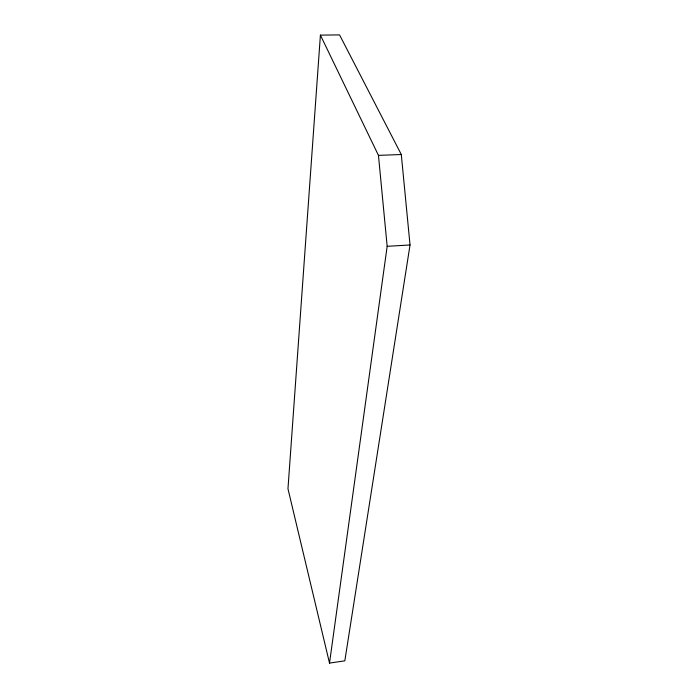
<?xml version="1.0" encoding="UTF-8"?>
<svg xmlns="http://www.w3.org/2000/svg" width="698" height="698" viewBox="0 0 698 698"><rect width="100%" height="100%" fill="white"/><g stroke="black" fill="none" stroke-linecap="round" stroke-linejoin="round"><path stroke-width="1.05" d="M320.408 35.118L287.969 488.783L329.508 663.1L344.821 660.84L410.031 244.981L401.298 154.511L339.56 34.9L320.408 35.118L378.456 155.375L387.163 246.307L329.508 663.1M387.163 246.307L410.031 244.981M378.456 155.375L401.298 154.511"/></g></svg>
